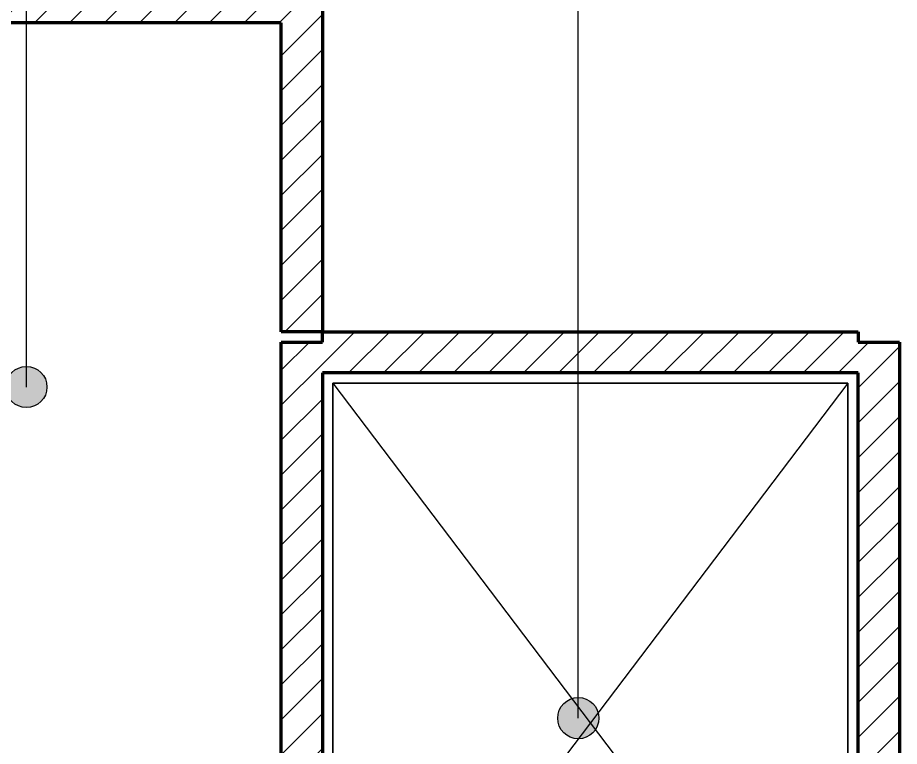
# Model space of a CAD drawing. Header units: millimetres. Extents: x -795739 to -715748, y -34378 to 22353.
# Drawn here: x -787362 to -783082, y 8181 to 11719 of the extents above; entities that cross this region are included whole.
import ezdxf

# ---------------------------------------------------------------- set-up
doc = ezdxf.new("R2010")
doc.units = ezdxf.units.MM
for name, color, linetype, lineweight in [('_ _ A-DETL-OPENING', 1, 'Continuous', 25), ('A-FLOR-E', 2, 'Continuous', 35), ('A-ROOM-IDEN', 3, 'Continuous', 25), ('A-WALL', 5, 'Continuous', 35), ('A-WALL-PATT', 1, 'Continuous', 9), ('WALL-E', 2, 'Continuous', 9)]:
    doc.layers.add(name, color=color, linetype=linetype, lineweight=lineweight)
pattern_1 = [(45, (0, 0), (-84.852814, 84.852814), [])]

# ---------------------------------------------------------------- blocks, each defined once
blk = doc.blocks.new('*U1241')
at = {"layer": '_ _ A-DETL-OPENING'}
for p, q in [((-6950, 3065), (-6950, 6365)), ((-6950, 6365), (-4450, 6365)), ((-4450, 6365), (-6950, 3065)), ((-6950, 6365), (-4450, 3065)), ((-4450, 6365), (-4450, 3065))]:
    blk.add_line(p, q, dxfattribs=at)

msp = doc.modelspace()

# ---------------------------------------------------------------- hatches: boundary and pattern name
at = {"layer": 'A-ROOM-IDEN'}
h = msp.add_hatch(color=256, dxfattribs=at)
edge = h.paths.add_edge_path()
edge.add_arc((-787319.5, 9925.6), 100, 0, 360)
h = msp.add_hatch(color=256, dxfattribs=at)
edge = h.paths.add_edge_path()
edge.add_arc((-784640.8, 8317.8), 100, 0, 360)
at = {"layer": 'A-WALL-PATT', "lineweight": 9}
h = msp.add_hatch(dxfattribs=at)
h.set_pattern_fill('FP_2', color=256, style=0, pattern_type=2)
h.set_pattern_definition(pattern_1)
h.paths.add_polyline_path([(-790483.7, 11694), (-785882.4, 11694), (-785882.4, 11894), (-790483.7, 11894), (-790483.7, 11715.7)])
h = msp.add_hatch(dxfattribs=at)
h.set_pattern_fill('FP_2', color=256, style=0, pattern_type=2)
h.set_pattern_definition(pattern_1)
h.paths.add_polyline_path([(-785882.4, 10194), (-785882.4, 11694), (-786082.4, 11694), (-786082.4, 10194)])
h = msp.add_hatch(dxfattribs=at)
h.set_pattern_fill('FP_2', color=256, style=0, pattern_type=2)
h.set_pattern_definition(pattern_1)
h.paths.add_polyline_path([(-783282.4, 9994), (-783282.4, 10194), (-785882.4, 10194), (-785882.4, 9994)])
h = msp.add_hatch(dxfattribs=at)
h.set_pattern_fill('FP_2', color=256, style=0, pattern_type=2)
h.set_pattern_definition(pattern_1)
h.paths.add_polyline_path([(-785882.4, 6394), (-785882.4, 10144), (-786082.4, 10144), (-786082.4, 6394)])
h = msp.add_hatch(dxfattribs=at)
h.set_pattern_fill('FP_2', color=256, style=0, pattern_type=2)
h.set_pattern_definition(pattern_1)
h.paths.add_polyline_path([(-783082.4, 6594), (-783082.4, 10144), (-783282.4, 10144), (-783282.4, 6594)])

# ---------------------------------------------------------------- linework, layer by layer
at = {"layer": 'A-FLOR-E'}
for p, q in [((-785832.4, 9944), (-783332.4, 9944)), ((-785832.4, 6644), (-785832.4, 9944)), ((-783332.4, 9944), (-783332.4, 6644))]:
    msp.add_line(p, q, dxfattribs=at)
at = {"layer": 'A-ROOM-IDEN'}
for p, q in [((-787319.5, 9925.6), (-787319.5, 16882.8)), ((-784640.8, 8317.8), (-784640.8, 14897))]:
    msp.add_line(p, q, dxfattribs=at)
for centre in [(-787319.5, 9925.6), (-784640.8, 8317.8)]:
    msp.add_circle(centre, 100, dxfattribs=at)
at = {"layer": 'A-WALL', "color": 7, "lineweight": 70}
for p, q in [((-785882.4, 11894), (-785882.4, 11694)), ((-786082.4, 11694), (-790483.7, 11694)), ((-786082.4, 10194), (-786082.4, 11694)), ((-785882.4, 11694), (-785882.4, 10194)), ((-785882.4, 10194), (-786082.4, 10194)), ((-785882.4, 10194), (-783282.4, 10194)), ((-785882.4, 10144), (-785882.4, 10194)), ((-783282.4, 10194), (-783282.4, 10144)), ((-786082.4, 8144), (-786082.4, 10144)), ((-786082.4, 10144), (-785882.4, 10144)), ((-783282.4, 10144), (-783082.4, 10144)), ((-783082.4, 10144), (-783082.4, 8144)), ((-785882.4, 9994), (-785882.4, 6594)), ((-783282.4, 9994), (-785882.4, 9994)), ((-783282.4, 6594), (-783282.4, 9994))]:
    msp.add_line(p, q, dxfattribs=at)
at = {"layer": 'WALL-E'}
for p, q in [((-783332.4, 9944), (-785832.4, 9944)), ((-785832.4, 9944), (-783332.4, 9944))]:
    msp.add_line(p, q, dxfattribs=at)

# ---------------------------------------------------------------- block references
msp.add_blockref('*U1241', (-778882.4, 3579))

doc.saveas('drawing.dxf')
